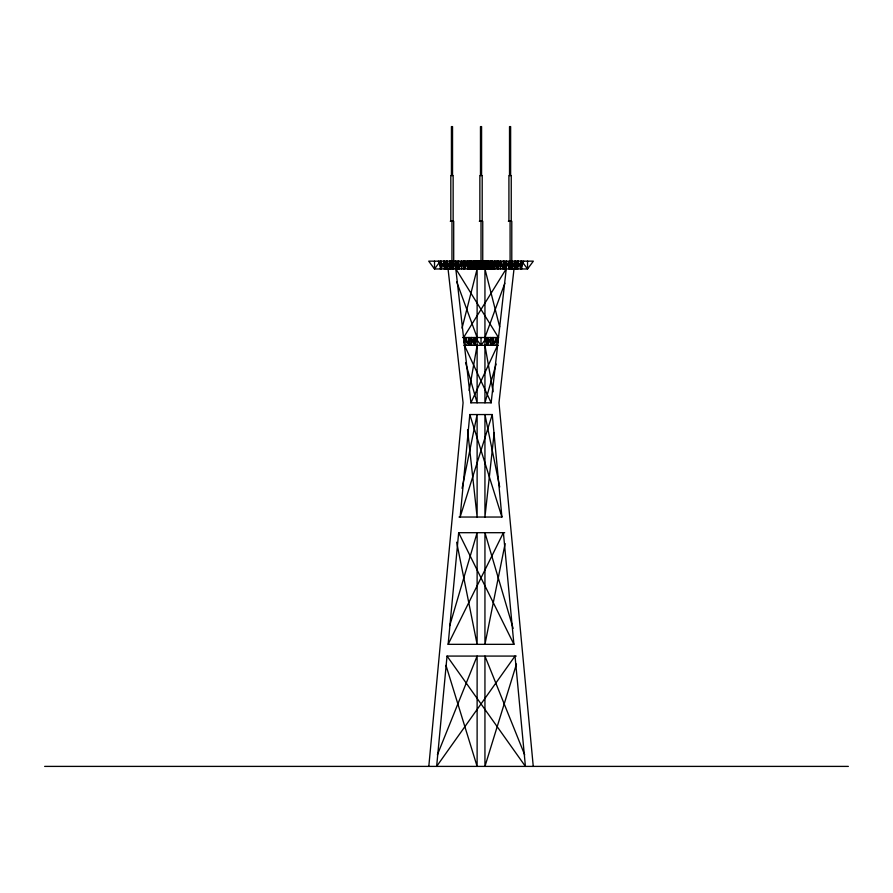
<?xml version="1.0" encoding="UTF-8"?>
<svg xmlns="http://www.w3.org/2000/svg" width="893" height="893" viewBox="0 0 893 893"><rect width="100%" height="100%" fill="white"/><g stroke="black" fill="none" stroke-linecap="round" stroke-linejoin="round"><path stroke-width="1.34" d="M504.858 283.204L484.944 337.521L487.411 345.334L487.857 337.521M490.324 345.334L490.759 337.521L493.226 345.334L496.575 337.521L498.216 342.733M493.226 345.334L493.673 337.521M496.14 345.334L496.575 337.521M428.807 766.395L463.076 402.799L448.063 268.972M447.036 656.076L436.644 766.395L515.027 656.076L525.419 766.395L447.036 656.076L516.221 656.076M448.141 644.333L503.395 532.697L513.91 644.333L448.141 644.333L458.667 532.697L504.679 532.697M494.197 432.547L484.944 517.036L484.944 414.553L499.7 486.975M518.018 261.147L515.116 268.972L512.214 261.147L509.3 268.972L506.231 261.147L506.231 268.972L491.15 402.799L464.46 345.334M514 268.972L498.986 402.799L533.255 766.395M469.16 390.487L477.119 345.334M505.125 543.591L484.944 644.333L484.944 532.697L513.129 628.382M462.072 488.337L477.119 414.553L477.119 517.036L467.552 429.779M462.061 328.111L477.119 268.972L477.119 402.799L465.554 362.703M496.117 364.043L484.944 402.799L484.944 268.972L499.656 326.771M449.715 625.725L477.119 532.697L477.119 644.333L456.658 542.23M516.478 664.057L484.944 766.395L484.944 656.076L524.693 754.853M463.835 342.733L465.487 337.521L468.836 345.334L471.303 337.521L474.641 345.334L477.119 337.521L456.725 281.909M438.385 261.147L441.287 268.972L444.201 261.147L447.103 268.972L450.016 261.147L450.016 268.972M444.033 261.147L446.946 268.972L449.849 261.147L452.762 268.972L455.821 261.147L455.821 268.972L470.912 402.799L497.591 345.334M473.268 268.972L473.268 261.147L470.198 268.972L467.296 261.147L464.382 268.972L461.48 261.147L458.578 268.972L458.578 261.147M455.664 268.972L455.664 261.147L458.734 268.972L461.636 261.147L464.55 268.972L467.452 261.147L470.365 268.972L470.365 261.147M465.7 261.147L468.602 268.972L471.515 261.147L474.417 268.972L477.32 261.147L480.233 268.972L483.135 261.147L486.049 268.972L485.881 261.147M471.348 261.147L474.261 268.972L477.163 261.147L480.066 268.972M490.547 268.972L490.547 261.147L487.645 268.972L484.732 261.147L481.829 268.972L478.916 261.147L476.014 268.972L476.17 261.147M480.054 263.759L479.083 261.147L476.17 268.972L473.111 261.147L473.111 268.972M482.477 267.666L484.899 261.147L484.899 268.972M487.801 268.972L490.715 261.147M506.398 268.972L506.398 261.147L503.328 268.972L500.415 261.147L497.513 268.972L494.61 261.147L491.697 268.972L491.697 261.147M488.795 268.972L488.795 261.147L491.864 268.972L494.767 261.147L497.669 268.972L500.582 261.147L503.485 268.972L503.485 261.147M493.461 268.972L496.363 261.147M511.075 263.759L512.046 261.147L514.96 268.972L517.862 261.147L520.764 268.972L523.678 261.147M437.369 754.853L477.119 656.076L477.119 766.395L445.987 665.385M487.411 345.334L490.759 337.521M506.164 268.972L463.59 337.521L469.405 345.334L475.221 337.521L481.026 345.334L486.841 337.521L492.657 345.334L498.473 337.521L455.899 268.972M527.54 261.147L527.54 268.972L521.724 261.147L515.92 268.972L510.104 261.147L504.288 268.972L498.473 261.147L492.657 268.972L486.841 261.147L481.026 268.972L475.221 261.147L469.405 268.972L463.59 261.147L457.774 268.972L451.958 261.147L446.143 268.972L440.327 261.147L434.523 268.972L428.707 261.147L533.355 261.147L527.54 268.972L434.523 268.972L434.523 261.147M450.273 221.252L453.7 221.252L453.7 268.972M479.318 221.252L482.745 221.252L482.745 268.972M508.363 221.252L511.789 221.252L511.789 268.972M462.574 337.521L498.517 337.521M463.98 345.334L498.071 345.334M470.79 402.799L491.273 402.799M469.629 414.553L492.434 414.553M459.013 517.036L501.911 517.036L492.255 414.553L460.141 517.036L469.807 414.553L501.911 517.036M44.65 766.395L848.35 766.395M458.667 532.697L513.91 644.333M484.944 345.334L493.137 391.848M474.205 337.521L474.641 345.334M471.303 337.521L471.738 345.334M468.39 337.521L468.836 345.334M465.487 337.521L465.923 345.334M521.724 261.147L521.724 268.972M520.764 261.147L520.764 268.972M517.862 261.147L517.862 268.972M515.92 261.147L515.92 268.972M515.116 261.147L515.116 268.972M514.96 261.147L514.96 268.972M512.214 261.147L512.214 268.972M512.046 261.147L512.046 268.972M511.243 221.252L511.243 175.564L508.921 175.564L508.921 221.252M510.629 175.564L510.629 126.605L509.523 126.605L509.523 175.564M510.082 221.252L510.104 268.972M509.3 261.147L509.3 268.972M504.288 261.147L504.288 268.972M503.328 261.147L503.328 268.972M500.582 261.147L500.582 268.972M500.415 261.147L500.415 268.972M498.473 261.147L498.473 268.972M497.669 261.147L497.669 268.972M497.513 261.147L497.513 268.972M494.767 261.147L494.767 268.972M494.61 261.147L494.61 268.972M492.657 261.147L492.657 268.972M492.657 337.521L492.657 345.334M491.864 261.147L491.864 268.972M488.951 268.972L488.951 261.147L485.881 268.972L482.979 261.147L482.979 268.972M487.645 261.147L487.645 268.972M486.841 261.147L486.841 268.972M486.841 337.521L486.841 345.334M484.732 261.147L484.732 268.972M483.135 261.147L483.135 268.972M482.198 221.252L482.198 175.564L479.865 175.564L479.865 221.252M481.829 261.147L481.829 268.972M481.584 175.564L481.584 126.605L480.479 126.605L480.479 175.564M481.026 221.252L481.026 268.972M481.026 337.521L481.026 345.334M480.233 261.147L480.233 268.972M479.083 261.147L479.083 268.972M478.916 261.147L478.916 268.972M477.32 261.147L477.32 268.972M477.163 261.147L477.163 268.972M475.221 261.147L475.221 268.972M475.221 337.521L475.221 345.334M474.417 261.147L474.417 268.972M474.261 261.147L474.261 268.972M471.515 261.147L471.515 268.972M470.198 261.147L470.198 268.972M469.405 261.147L469.405 268.972M469.405 337.521L469.405 345.334M468.602 261.147L468.602 268.972M467.296 261.147L467.452 268.972M464.55 261.147L464.55 268.972M464.382 261.147L464.382 268.972M463.59 261.147L463.59 268.972M461.636 261.147L461.636 268.972M461.48 261.147L461.48 268.972M458.734 261.147L458.734 268.972M457.774 261.147L457.774 268.972M453.142 221.252L453.142 175.564L450.82 175.564L450.82 221.252M452.762 261.147L452.762 268.972M452.539 175.564L452.539 126.605L451.423 126.605L451.423 175.564M451.981 221.252L451.958 268.972M449.849 261.147L449.849 268.972M447.103 261.147L447.103 268.972M446.946 261.147L446.946 268.972M446.143 261.147L446.143 268.972M444.201 261.147L444.201 268.972M441.287 261.147L441.287 268.972M440.327 261.147L440.327 268.972"/></g></svg>
